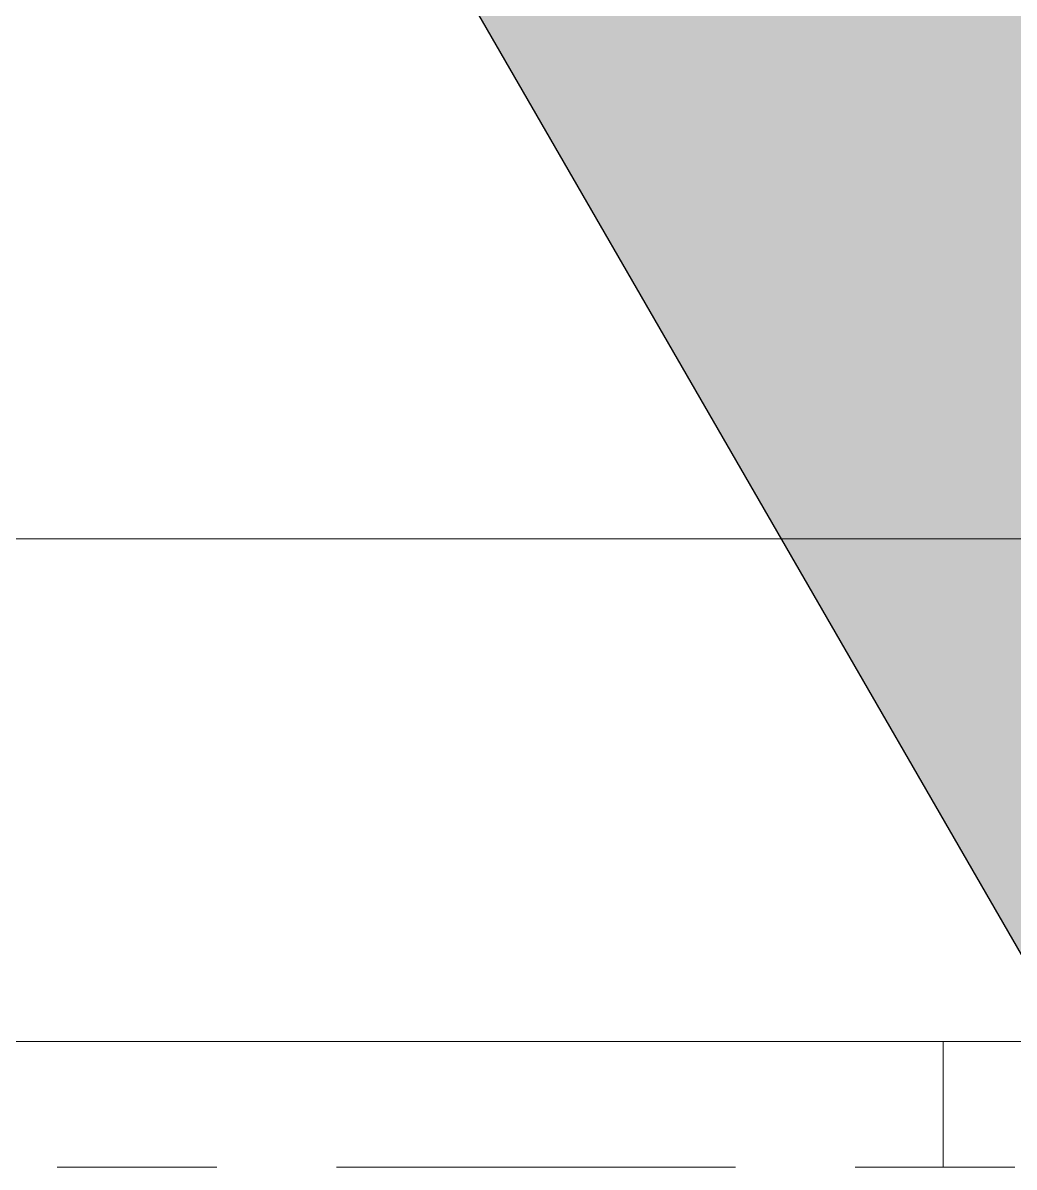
# Model space of a CAD drawing. Header units: millimetres. Extents: x 652554 to 1678317, y -308114 to 170803.
# Drawn here: x 755492.63 to 755532.08, y 153905.5 to 153951.03 of the extents above; entities that cross this region are included whole.
import ezdxf

# ---------------------------------------------------------------- set-up
doc = ezdxf.new("R2010")
doc.units = ezdxf.units.MM
doc.linetypes.add('Centre', pattern=[31.749999999999996, 6.349999999999999, -4.7625, 15.875, -4.7625])
for name, color, linetype, lineweight in [('A-FLOR-LEVL', 3, 'Continuous', 9), ('A-GENM', 1, 'Continuous', 9), ('A-GLAZ-CURT', 2, 'Continuous', 9), ('G-ANNO-SPOR', 3, 'Continuous', 9)]:
    doc.layers.add(name, color=color, linetype=linetype, lineweight=lineweight)

# ---------------------------------------------------------------- blocks, each defined once
blk = doc.blocks.new('DPA_CP_Fence Type D - Fence Post Left w MRTA Logo-15315861-2240-01 ENTRANCE 2 ELEVATION 2')
at = {"layer": 'A-GLAZ-CURT'}
for p, q in [((-16158.99284360618, 101245.0000000002), (-15621.44326514382, 101245.0000000002)), ((-15621.44326514382, 101245.0000000002), (-16158.99284360618, 101245.0000000002))]:
    blk.add_line(p, q, dxfattribs=at)
blk = doc.blocks.new('DPA_Drainage Gutter_Landscape_Type A - DPA_Drainage Gutter_Landscape_Type A-17959221-2240-01 ENTRANCE 2 ELEVATION 2')
at = {"layer": 'A-GENM'}
for p, q in [((-16021.64029278702, 101225.0000000002), (-15626.64029278702, 101225.0000000002)), ((-15626.64029278702, 101225.0000000002), (-16021.64029278702, 101225.0000000002)), ((-16021.64029278702, 101225.0000000002), (-15626.64029278702, 101225.0000000002)), ((-15626.64029278702, 101225.0000000002), (-16021.64029278702, 101225.0000000002)), ((-16021.64029278702, 101225.0000000002), (-15626.64029278702, 101225.0000000002)), ((-15626.64029278702, 101225.0000000002), (-16021.64029278702, 101225.0000000002)), ((-16021.64029278702, 101225.0000000002), (-15626.64029278702, 101225.0000000002)), ((-15626.64029278702, 101225.0000000002), (-16021.64029278702, 101225.0000000002)), ((-16021.64029278702, 101225.0000000002), (-15626.64029278702, 101225.0000000002)), ((-15626.64029278702, 101225.0000000002), (-16021.64029278702, 101225.0000000002)), ((-16021.64029278702, 101225.0000000002), (-15626.64029278702, 101225.0000000002)), ((-15626.64029278702, 101225.0000000002), (-16021.64029278702, 101225.0000000002)), ((-16021.64029278702, 101225.0000000002), (-15626.64029278702, 101225.0000000002)), ((-15626.64029278702, 101225.0000000002), (-16021.64029278702, 101225.0000000002)), ((-16021.64029278702, 101225.0000000002), (-15626.64029278702, 101225.0000000002)), ((-15626.64029278702, 101225.0000000002), (-16021.64029278702, 101225.0000000002)), ((-16021.64029278702, 101225.0000000002), (-15626.64029278702, 101225.0000000002)), ((-15626.64029278702, 101225.0000000002), (-16021.64029278702, 101225.0000000002)), ((-16021.64029278701, 101225.0000000002), (-15626.64029278701, 101225.0000000002)), ((-15626.64029278701, 101225.0000000002), (-16021.64029278701, 101225.0000000002)), ((-16021.64029278702, 101225.0000000002), (-15626.64029278702, 101225.0000000002)), ((-15626.64029278702, 101225.0000000002), (-16021.64029278702, 101225.0000000002)), ((-15907.64029278702, 101225.0000000002), (-15830.14029278702, 101225.0000000002)), ((-15830.14029278702, 101225.0000000002), (-15907.64029278702, 101225.0000000002)), ((-15907.64029278702, 101225.0000000002), (-15830.14029278702, 101225.0000000002)), ((-15830.14029278702, 101225.0000000002), (-15907.64029278702, 101225.0000000002)), ((-15907.64029278702, 101225.0000000002), (-15830.14029278702, 101225.0000000002)), ((-15830.14029278702, 101225.0000000002), (-15907.64029278702, 101225.0000000002)), ((-15907.64029278702, 101225.0000000002), (-15830.14029278702, 101225.0000000002)), ((-15830.14029278702, 101225.0000000002), (-15907.64029278702, 101225.0000000002)), ((-15907.64029278702, 101225.0000000002), (-15830.14029278702, 101225.0000000002)), ((-15830.14029278702, 101225.0000000002), (-15907.64029278702, 101225.0000000002)), ((-15907.64029278702, 101225.0000000002), (-15830.14029278702, 101225.0000000002)), ((-15830.14029278702, 101225.0000000002), (-15907.64029278702, 101225.0000000002)), ((-15907.64029278702, 101225.0000000002), (-15830.14029278702, 101225.0000000002)), ((-15830.14029278702, 101225.0000000002), (-15907.64029278702, 101225.0000000002)), ((-15907.64029278702, 101225.0000000002), (-15830.14029278702, 101225.0000000002)), ((-15830.14029278702, 101225.0000000002), (-15907.64029278702, 101225.0000000002)), ((-15907.64029278702, 101225.0000000002), (-15830.14029278702, 101225.0000000002)), ((-15830.14029278702, 101225.0000000002), (-15907.64029278702, 101225.0000000002)), ((-15907.64029278702, 101225.0000000002), (-15830.14029278702, 101225.0000000002)), ((-15830.14029278702, 101225.0000000002), (-15907.64029278702, 101225.0000000002)), ((-15907.64029278702, 101225.0000000002), (-15830.14029278702, 101225.0000000002)), ((-15830.14029278702, 101225.0000000002), (-15907.64029278702, 101225.0000000002)), ((-15907.64029278702, 101225.0000000002), (-15830.14029278702, 101225.0000000002)), ((-15830.14029278702, 101225.0000000002), (-15907.64029278702, 101225.0000000002)), ((-15907.64029278702, 101225.0000000002), (-15830.14029278702, 101225.0000000002)), ((-15830.14029278702, 101225.0000000002), (-15907.64029278702, 101225.0000000002)), ((-15907.64029278702, 101225.0000000002), (-15830.14029278702, 101225.0000000002)), ((-15830.14029278702, 101225.0000000002), (-15907.64029278702, 101225.0000000002)), ((-15907.64029278702, 101225.0000000002), (-15830.14029278702, 101225.0000000002)), ((-15830.14029278702, 101225.0000000002), (-15907.64029278702, 101225.0000000002)), ((-15907.64029278702, 101225.0000000002), (-15830.14029278702, 101225.0000000002)), ((-15830.14029278702, 101225.0000000002), (-15907.64029278702, 101225.0000000002)), ((-15907.64029278702, 101225.0000000002), (-15830.14029278702, 101225.0000000002)), ((-15830.14029278702, 101225.0000000002), (-15907.64029278702, 101225.0000000002)), ((-15907.64029278702, 101225.0000000002), (-15830.14029278702, 101225.0000000002)), ((-15830.14029278702, 101225.0000000002), (-15907.64029278702, 101225.0000000002)), ((-15907.64029278702, 101225.0000000002), (-15830.14029278702, 101225.0000000002)), ((-15830.14029278702, 101225.0000000002), (-15907.64029278702, 101225.0000000002)), ((-15907.64029278702, 101225.0000000002), (-15830.14029278702, 101225.0000000002)), ((-15830.14029278702, 101225.0000000002), (-15907.64029278702, 101225.0000000002)), ((-15907.64029278702, 101225.0000000002), (-15830.14029278702, 101225.0000000002)), ((-15830.14029278702, 101225.0000000002), (-15907.64029278702, 101225.0000000002)), ((-15907.64029278702, 101225.0000000002), (-15830.14029278702, 101225.0000000002)), ((-15830.14029278702, 101225.0000000002), (-15907.64029278702, 101225.0000000002)), ((-15907.64029278702, 101225.0000000002), (-15830.14029278702, 101225.0000000002)), ((-15830.14029278702, 101225.0000000002), (-15907.64029278702, 101225.0000000002)), ((-15907.64029278702, 101225.0000000002), (-15830.14029278702, 101225.0000000002)), ((-15830.14029278702, 101225.0000000002), (-15907.64029278702, 101225.0000000002)), ((-15907.64029278702, 101225.0000000002), (-15830.14029278702, 101225.0000000002)), ((-15830.14029278702, 101225.0000000002), (-15907.64029278702, 101225.0000000002)), ((-15907.64029278702, 101225.0000000002), (-15830.14029278702, 101225.0000000002)), ((-15830.14029278702, 101225.0000000002), (-15907.64029278702, 101225.0000000002)), ((-15907.64029278702, 101225.0000000002), (-15830.14029278702, 101225.0000000002)), ((-15830.14029278702, 101225.0000000002), (-15907.64029278702, 101225.0000000002)), ((-15907.64029278702, 101225.0000000002), (-15830.14029278702, 101225.0000000002)), ((-15830.14029278702, 101225.0000000002), (-15907.64029278702, 101225.0000000002)), ((-15907.64029278702, 101225.0000000002), (-15830.14029278702, 101225.0000000002)), ((-15830.14029278702, 101225.0000000002), (-15907.64029278702, 101225.0000000002)), ((-15907.64029278702, 101225.0000000002), (-15830.14029278702, 101225.0000000002)), ((-15830.14029278702, 101225.0000000002), (-15907.64029278702, 101225.0000000002)), ((-15907.64029278702, 101225.0000000002), (-15830.14029278702, 101225.0000000002)), ((-15830.14029278702, 101225.0000000002), (-15907.64029278702, 101225.0000000002)), ((-15907.64029278702, 101225.0000000002), (-15830.14029278702, 101225.0000000002)), ((-15830.14029278702, 101225.0000000002), (-15907.64029278702, 101225.0000000002)), ((-15907.64029278702, 101225.0000000002), (-15830.14029278702, 101225.0000000002)), ((-15830.14029278702, 101225.0000000002), (-15907.64029278702, 101225.0000000002)), ((-15907.64029278702, 101225.0000000002), (-15830.14029278702, 101225.0000000002)), ((-15830.14029278702, 101225.0000000002), (-15907.64029278702, 101225.0000000002)), ((-15907.64029278702, 101225.0000000002), (-15830.14029278702, 101225.0000000002)), ((-15830.14029278702, 101225.0000000002), (-15907.64029278702, 101225.0000000002)), ((-15907.64029278702, 101225.0000000002), (-15830.14029278702, 101225.0000000002)), ((-15830.14029278702, 101225.0000000002), (-15907.64029278702, 101225.0000000002)), ((-15907.64029278702, 101225.0000000002), (-15830.14029278702, 101225.0000000002)), ((-15830.14029278702, 101225.0000000002), (-15907.64029278702, 101225.0000000002)), ((-15907.64029278702, 101225.0000000002), (-15830.14029278702, 101225.0000000002)), ((-15830.14029278702, 101225.0000000002), (-15907.64029278702, 101225.0000000002)), ((-15907.64029278702, 101225.0000000002), (-15830.14029278702, 101225.0000000002)), ((-15830.14029278702, 101225.0000000002), (-15907.64029278702, 101225.0000000002)), ((-15907.64029278702, 101225.0000000002), (-15830.14029278702, 101225.0000000002)), ((-15830.14029278702, 101225.0000000002), (-15907.64029278702, 101225.0000000002)), ((-15907.64029278702, 101225.0000000002), (-15830.14029278702, 101225.0000000002)), ((-15830.14029278702, 101225.0000000002), (-15907.64029278702, 101225.0000000002)), ((-15907.64029278702, 101225.0000000002), (-15830.14029278702, 101225.0000000002)), ((-15830.14029278702, 101225.0000000002), (-15907.64029278702, 101225.0000000002)), ((-15907.64029278702, 101225.0000000002), (-15830.14029278702, 101225.0000000002)), ((-15830.14029278702, 101225.0000000002), (-15907.64029278702, 101225.0000000002)), ((-15907.64029278702, 101225.0000000002), (-15830.14029278702, 101225.0000000002)), ((-15830.14029278702, 101225.0000000002), (-15907.64029278702, 101225.0000000002)), ((-15907.64029278702, 101225.0000000002), (-15830.14029278702, 101225.0000000002)), ((-15830.14029278702, 101225.0000000002), (-15907.64029278702, 101225.0000000002)), ((-15907.64029278702, 101225.0000000002), (-15830.14029278702, 101225.0000000002)), ((-15830.14029278702, 101225.0000000002), (-15907.64029278702, 101225.0000000002)), ((-15907.64029278702, 101225.0000000002), (-15830.14029278702, 101225.0000000002)), ((-15830.14029278702, 101225.0000000002), (-15907.64029278702, 101225.0000000002)), ((-15907.64029278702, 101225.0000000002), (-15830.14029278702, 101225.0000000002)), ((-15830.14029278702, 101225.0000000002), (-15907.64029278702, 101225.0000000002)), ((-15907.64029278702, 101225.0000000002), (-15830.14029278702, 101225.0000000002)), ((-15830.14029278702, 101225.0000000002), (-15907.64029278702, 101225.0000000002)), ((-15907.64029278702, 101225.0000000002), (-15830.14029278702, 101225.0000000002)), ((-15830.14029278702, 101225.0000000002), (-15907.64029278702, 101225.0000000002)), ((-15907.64029278702, 101225.0000000002), (-15830.14029278702, 101225.0000000002)), ((-15830.14029278702, 101225.0000000002), (-15907.64029278702, 101225.0000000002)), ((-15907.64029278702, 101225.0000000002), (-15830.14029278702, 101225.0000000002)), ((-15830.14029278702, 101225.0000000002), (-15907.64029278702, 101225.0000000002)), ((-15907.64029278702, 101225.0000000002), (-15830.14029278702, 101225.0000000002)), ((-15830.14029278702, 101225.0000000002), (-15907.64029278702, 101225.0000000002)), ((-15907.64029278702, 101225.0000000002), (-15830.14029278702, 101225.0000000002)), ((-15830.14029278702, 101225.0000000002), (-15907.64029278702, 101225.0000000002)), ((-15907.64029278702, 101225.0000000002), (-15830.14029278702, 101225.0000000002)), ((-15830.14029278702, 101225.0000000002), (-15907.64029278702, 101225.0000000002)), ((-15907.64029278702, 101225.0000000002), (-15830.14029278702, 101225.0000000002)), ((-15830.14029278702, 101225.0000000002), (-15907.64029278702, 101225.0000000002)), ((-15907.64029278702, 101225.0000000002), (-15830.14029278702, 101225.0000000002)), ((-15830.14029278702, 101225.0000000002), (-15907.64029278702, 101225.0000000002)), ((-15907.64029278702, 101225.0000000002), (-15830.14029278702, 101225.0000000002)), ((-15830.14029278702, 101225.0000000002), (-15907.64029278702, 101225.0000000002)), ((-15907.64029278702, 101225.0000000002), (-15830.14029278702, 101225.0000000002)), ((-15830.14029278702, 101225.0000000002), (-15907.64029278702, 101225.0000000002)), ((-15907.64029278702, 101225.0000000002), (-15830.14029278702, 101225.0000000002)), ((-15830.14029278702, 101225.0000000002), (-15907.64029278702, 101225.0000000002)), ((-15907.64029278702, 101225.0000000002), (-15830.14029278702, 101225.0000000002)), ((-15830.14029278702, 101225.0000000002), (-15907.64029278702, 101225.0000000002)), ((-15907.64029278702, 101225.0000000002), (-15830.14029278702, 101225.0000000002)), ((-15830.14029278702, 101225.0000000002), (-15907.64029278702, 101225.0000000002)), ((-15907.64029278702, 101225.0000000002), (-15830.14029278702, 101225.0000000002)), ((-15830.14029278702, 101225.0000000002), (-15907.64029278702, 101225.0000000002)), ((-15907.64029278702, 101225.0000000002), (-15830.14029278702, 101225.0000000002)), ((-15830.14029278702, 101225.0000000002), (-15907.64029278702, 101225.0000000002)), ((-15907.64029278702, 101225.0000000002), (-15830.14029278702, 101225.0000000002)), ((-15830.14029278702, 101225.0000000002), (-15907.64029278702, 101225.0000000002)), ((-15907.64029278702, 101225.0000000002), (-15830.14029278702, 101225.0000000002)), ((-15830.14029278702, 101225.0000000002), (-15907.64029278702, 101225.0000000002)), ((-15907.64029278702, 101225.0000000002), (-15830.14029278702, 101225.0000000002)), ((-15830.14029278702, 101225.0000000002), (-15907.64029278702, 101225.0000000002)), ((-15907.64029278702, 101225.0000000002), (-15830.14029278702, 101225.0000000002)), ((-15830.14029278702, 101225.0000000002), (-15907.64029278702, 101225.0000000002)), ((-15907.64029278702, 101225.0000000002), (-15830.14029278702, 101225.0000000002)), ((-15830.14029278702, 101225.0000000002), (-15907.64029278702, 101225.0000000002)), ((-15907.64029278702, 101225.0000000002), (-15830.14029278702, 101225.0000000002)), ((-15830.14029278702, 101225.0000000002), (-15907.64029278702, 101225.0000000002)), ((-15907.64029278702, 101225.0000000002), (-15830.14029278702, 101225.0000000002)), ((-15830.14029278702, 101225.0000000002), (-15907.64029278702, 101225.0000000002)), ((-15907.64029278702, 101225.0000000002), (-15830.14029278702, 101225.0000000002)), ((-15830.14029278702, 101225.0000000002), (-15907.64029278702, 101225.0000000002)), ((-15907.64029278702, 101225.0000000002), (-15830.14029278702, 101225.0000000002)), ((-15830.14029278702, 101225.0000000002), (-15907.64029278702, 101225.0000000002)), ((-15907.64029278702, 101225.0000000002), (-15830.14029278702, 101225.0000000002)), ((-15830.14029278702, 101225.0000000002), (-15907.64029278702, 101225.0000000002)), ((-15907.64029278702, 101225.0000000002), (-15830.14029278702, 101225.0000000002)), ((-15830.14029278702, 101225.0000000002), (-15907.64029278702, 101225.0000000002)), ((-15907.64029278702, 101225.0000000002), (-15830.14029278702, 101225.0000000002)), ((-15830.14029278702, 101225.0000000002), (-15907.64029278702, 101225.0000000002)), ((-15907.64029278702, 101225.0000000002), (-15830.14029278702, 101225.0000000002)), ((-15830.14029278702, 101225.0000000002), (-15907.64029278702, 101225.0000000002)), ((-15907.64029278702, 101225.0000000002), (-15830.14029278702, 101225.0000000002)), ((-15830.14029278702, 101225.0000000002), (-15907.64029278702, 101225.0000000002)), ((-15907.64029278702, 101225.0000000002), (-15830.14029278702, 101225.0000000002)), ((-15830.14029278702, 101225.0000000002), (-15907.64029278702, 101225.0000000002)), ((-15907.64029278702, 101225.0000000002), (-15830.14029278702, 101225.0000000002)), ((-15830.14029278702, 101225.0000000002), (-15907.64029278702, 101225.0000000002)), ((-15907.64029278702, 101225.0000000002), (-15830.14029278702, 101225.0000000002)), ((-15830.14029278702, 101225.0000000002), (-15907.64029278702, 101225.0000000002)), ((-15907.64029278702, 101225.0000000002), (-15830.14029278702, 101225.0000000002)), ((-15830.14029278702, 101225.0000000002), (-15907.64029278702, 101225.0000000002)), ((-15907.64029278702, 101225.0000000002), (-15830.14029278702, 101225.0000000002)), ((-15830.14029278702, 101225.0000000002), (-15907.64029278702, 101225.0000000002)), ((-15907.64029278702, 101225.0000000002), (-15830.14029278702, 101225.0000000002)), ((-15830.14029278702, 101225.0000000002), (-15907.64029278702, 101225.0000000002)), ((-15907.64029278702, 101225.0000000002), (-15830.14029278702, 101225.0000000002)), ((-15830.14029278702, 101225.0000000002), (-15907.64029278702, 101225.0000000002)), ((-15907.64029278702, 101225.0000000002), (-15830.14029278702, 101225.0000000002)), ((-15830.14029278702, 101225.0000000002), (-15907.64029278702, 101225.0000000002)), ((-15907.64029278702, 101225.0000000002), (-15830.14029278702, 101225.0000000002)), ((-15830.14029278702, 101225.0000000002), (-15907.64029278702, 101225.0000000002)), ((-15907.64029278702, 101225.0000000002), (-15830.14029278702, 101225.0000000002)), ((-15830.14029278702, 101225.0000000002), (-15907.64029278702, 101225.0000000002)), ((-15907.64029278702, 101225.0000000002), (-15830.14029278702, 101225.0000000002)), ((-15830.14029278702, 101225.0000000002), (-15907.64029278702, 101225.0000000002)), ((-15907.64029278702, 101225.0000000002), (-15830.14029278702, 101225.0000000002)), ((-15830.14029278702, 101225.0000000002), (-15907.64029278702, 101225.0000000002)), ((-15907.64029278702, 101225.0000000002), (-15830.14029278702, 101225.0000000002)), ((-15830.14029278702, 101225.0000000002), (-15907.64029278702, 101225.0000000002)), ((-15907.64029278702, 101225.0000000002), (-15830.14029278702, 101225.0000000002)), ((-15830.14029278702, 101225.0000000002), (-15907.64029278702, 101225.0000000002)), ((-15907.64029278702, 101225.0000000002), (-15830.14029278702, 101225.0000000002)), ((-15830.14029278702, 101225.0000000002), (-15907.64029278702, 101225.0000000002)), ((-15907.64029278702, 101225.0000000002), (-15830.14029278702, 101225.0000000002)), ((-15830.14029278702, 101225.0000000002), (-15907.64029278702, 101225.0000000002)), ((-15907.64029278702, 101225.0000000002), (-15830.14029278702, 101225.0000000002)), ((-15830.14029278702, 101225.0000000002), (-15907.64029278702, 101225.0000000002)), ((-15907.64029278702, 101225.0000000002), (-15830.14029278702, 101225.0000000002)), ((-15830.14029278702, 101225.0000000002), (-15907.64029278702, 101225.0000000002)), ((-15907.64029278702, 101225.0000000002), (-15830.14029278702, 101225.0000000002)), ((-15830.14029278702, 101225.0000000002), (-15907.64029278702, 101225.0000000002)), ((-15907.64029278702, 101225.0000000002), (-15830.14029278702, 101225.0000000002)), ((-15830.14029278702, 101225.0000000002), (-15907.64029278702, 101225.0000000002)), ((-15907.64029278702, 101225.0000000002), (-15830.14029278702, 101225.0000000002)), ((-15830.14029278702, 101225.0000000002), (-15907.64029278702, 101225.0000000002)), ((-15907.64029278702, 101225.0000000002), (-15830.14029278702, 101225.0000000002)), ((-15830.14029278702, 101225.0000000002), (-15907.64029278702, 101225.0000000002)), ((-15907.64029278702, 101225.0000000002), (-15830.14029278702, 101225.0000000002)), ((-15830.14029278702, 101225.0000000002), (-15907.64029278702, 101225.0000000002)), ((-15907.64029278702, 101225.0000000002), (-15830.14029278702, 101225.0000000002)), ((-15830.14029278702, 101225.0000000002), (-15907.64029278702, 101225.0000000002)), ((-15907.64029278702, 101225.0000000002), (-15830.14029278702, 101225.0000000002)), ((-15830.14029278702, 101225.0000000002), (-15907.64029278702, 101225.0000000002)), ((-15907.64029278702, 101225.0000000002), (-15830.14029278702, 101225.0000000002)), ((-15830.14029278702, 101225.0000000002), (-15907.64029278702, 101225.0000000002)), ((-15907.64029278702, 101225.0000000002), (-15830.14029278702, 101225.0000000002)), ((-15830.14029278702, 101225.0000000002), (-15907.64029278702, 101225.0000000002)), ((-15907.64029278702, 101225.0000000002), (-15830.14029278702, 101225.0000000002)), ((-15830.14029278702, 101225.0000000002), (-15907.64029278702, 101225.0000000002)), ((-15907.64029278702, 101225.0000000002), (-15830.14029278702, 101225.0000000002)), ((-15830.14029278702, 101225.0000000002), (-15907.64029278702, 101225.0000000002)), ((-15907.64029278702, 101225.0000000002), (-15830.14029278702, 101225.0000000002)), ((-15830.14029278702, 101225.0000000002), (-15907.64029278702, 101225.0000000002)), ((-15907.64029278702, 101225.0000000002), (-15830.14029278702, 101225.0000000002)), ((-15830.14029278702, 101225.0000000002), (-15907.64029278702, 101225.0000000002)), ((-15907.64029278702, 101225.0000000002), (-15830.14029278702, 101225.0000000002)), ((-15830.14029278702, 101225.0000000002), (-15907.64029278702, 101225.0000000002)), ((-15907.64029278702, 101225.0000000002), (-15830.14029278702, 101225.0000000002)), ((-15830.14029278702, 101225.0000000002), (-15907.64029278702, 101225.0000000002)), ((-15907.64029278702, 101225.0000000002), (-15830.14029278702, 101225.0000000002)), ((-15830.14029278702, 101225.0000000002), (-15907.64029278702, 101225.0000000002)), ((-15907.64029278702, 101225.0000000002), (-15830.14029278702, 101225.0000000002)), ((-15830.14029278702, 101225.0000000002), (-15907.64029278702, 101225.0000000002)), ((-15907.64029278702, 101225.0000000002), (-15830.14029278702, 101225.0000000002)), ((-15830.14029278702, 101225.0000000002), (-15907.64029278702, 101225.0000000002)), ((-15907.64029278702, 101225.0000000002), (-15830.14029278702, 101225.0000000002)), ((-15830.14029278702, 101225.0000000002), (-15907.64029278702, 101225.0000000002)), ((-15907.64029278702, 101225.0000000002), (-15830.14029278702, 101225.0000000002)), ((-15830.14029278702, 101225.0000000002), (-15907.64029278702, 101225.0000000002)), ((-15907.64029278702, 101225.0000000002), (-15830.14029278702, 101225.0000000002)), ((-15830.14029278702, 101225.0000000002), (-15907.64029278702, 101225.0000000002)), ((-15907.64029278702, 101225.0000000002), (-15830.14029278702, 101225.0000000002)), ((-15830.14029278702, 101225.0000000002), (-15907.64029278702, 101225.0000000002)), ((-15907.64029278702, 101225.0000000002), (-15830.14029278702, 101225.0000000002)), ((-15830.14029278702, 101225.0000000002), (-15907.64029278702, 101225.0000000002)), ((-15907.64029278702, 101225.0000000002), (-15830.14029278702, 101225.0000000002)), ((-15830.14029278702, 101225.0000000002), (-15907.64029278702, 101225.0000000002)), ((-15907.64029278702, 101225.0000000002), (-15830.14029278702, 101225.0000000002)), ((-15830.14029278702, 101225.0000000002), (-15907.64029278702, 101225.0000000002)), ((-15907.64029278702, 101225.0000000002), (-15830.14029278702, 101225.0000000002)), ((-15830.14029278702, 101225.0000000002), (-15907.64029278702, 101225.0000000002)), ((-15907.64029278702, 101225.0000000002), (-15830.14029278702, 101225.0000000002)), ((-15830.14029278702, 101225.0000000002), (-15907.64029278702, 101225.0000000002)), ((-15907.64029278702, 101225.0000000002), (-15830.14029278702, 101225.0000000002)), ((-15830.14029278702, 101225.0000000002), (-15907.64029278702, 101225.0000000002)), ((-15907.64029278702, 101225.0000000002), (-15830.14029278702, 101225.0000000002)), ((-15830.14029278702, 101225.0000000002), (-15907.64029278702, 101225.0000000002)), ((-15907.64029278702, 101225.0000000002), (-15830.14029278702, 101225.0000000002)), ((-15830.14029278702, 101225.0000000002), (-15907.64029278702, 101225.0000000002)), ((-15907.64029278702, 101225.0000000002), (-15830.14029278702, 101225.0000000002)), ((-15830.14029278702, 101225.0000000002), (-15907.64029278702, 101225.0000000002)), ((-15907.64029278702, 101225.0000000002), (-15830.14029278702, 101225.0000000002)), ((-15830.14029278702, 101225.0000000002), (-15907.64029278702, 101225.0000000002)), ((-15907.64029278702, 101225.0000000002), (-15830.14029278702, 101225.0000000002)), ((-15830.14029278702, 101225.0000000002), (-15907.64029278702, 101225.0000000002)), ((-15907.64029278702, 101225.0000000002), (-15830.14029278702, 101225.0000000002)), ((-15830.14029278702, 101225.0000000002), (-15907.64029278702, 101225.0000000002)), ((-15907.64029278702, 101225.0000000002), (-15830.14029278702, 101225.0000000002)), ((-15830.14029278702, 101225.0000000002), (-15907.64029278702, 101225.0000000002)), ((-15907.64029278702, 101225.0000000002), (-15830.14029278702, 101225.0000000002)), ((-15830.14029278702, 101225.0000000002), (-15907.64029278702, 101225.0000000002)), ((-15907.64029278702, 101225.0000000002), (-15830.14029278702, 101225.0000000002)), ((-15830.14029278702, 101225.0000000002), (-15907.64029278702, 101225.0000000002)), ((-15907.64029278702, 101225.0000000002), (-15830.14029278702, 101225.0000000002)), ((-15830.14029278702, 101225.0000000002), (-15907.64029278702, 101225.0000000002)), ((-15907.64029278702, 101225.0000000002), (-15830.14029278702, 101225.0000000002)), ((-15830.14029278702, 101225.0000000002), (-15907.64029278702, 101225.0000000002)), ((-15907.64029278702, 101225.0000000002), (-15830.14029278702, 101225.0000000002)), ((-15830.14029278702, 101225.0000000002), (-15907.64029278702, 101225.0000000002)), ((-15907.64029278702, 101225.0000000002), (-15830.14029278702, 101225.0000000002)), ((-15830.14029278702, 101225.0000000002), (-15907.64029278702, 101225.0000000002)), ((-15907.64029278702, 101225.0000000002), (-15830.14029278702, 101225.0000000002)), ((-15830.14029278702, 101225.0000000002), (-15907.64029278702, 101225.0000000002)), ((-15907.64029278702, 101225.0000000002), (-15830.14029278702, 101225.0000000002)), ((-15830.14029278702, 101225.0000000002), (-15907.64029278702, 101225.0000000002)), ((-15907.64029278702, 101225.0000000002), (-15830.14029278702, 101225.0000000002)), ((-15830.14029278702, 101225.0000000002), (-15907.64029278702, 101225.0000000002)), ((-15907.64029278702, 101225.0000000002), (-15830.14029278702, 101225.0000000002)), ((-15830.14029278702, 101225.0000000002), (-15907.64029278702, 101225.0000000002)), ((-15907.64029278702, 101225.0000000002), (-15830.14029278702, 101225.0000000002)), ((-15830.14029278702, 101225.0000000002), (-15907.64029278702, 101225.0000000002)), ((-15907.64029278702, 101225.0000000002), (-15830.14029278702, 101225.0000000002)), ((-15830.14029278702, 101225.0000000002), (-15907.64029278702, 101225.0000000002)), ((-15907.64029278702, 101225.0000000002), (-15830.14029278702, 101225.0000000002)), ((-15830.14029278702, 101225.0000000002), (-15907.64029278702, 101225.0000000002)), ((-15907.64029278702, 101225.0000000002), (-15830.14029278702, 101225.0000000002)), ((-15830.14029278702, 101225.0000000002), (-15907.64029278702, 101225.0000000002)), ((-15907.64029278702, 101225.0000000002), (-15830.14029278702, 101225.0000000002)), ((-15830.14029278702, 101225.0000000002), (-15907.64029278702, 101225.0000000002)), ((-15907.64029278702, 101225.0000000002), (-15830.14029278702, 101225.0000000002)), ((-15830.14029278702, 101225.0000000002), (-15907.64029278702, 101225.0000000002)), ((-15907.64029278702, 101225.0000000002), (-15830.14029278702, 101225.0000000002)), ((-15830.14029278702, 101225.0000000002), (-15907.64029278702, 101225.0000000002)), ((-15907.64029278702, 101225.0000000002), (-15830.14029278702, 101225.0000000002)), ((-15830.14029278702, 101225.0000000002), (-15907.64029278702, 101225.0000000002)), ((-15907.64029278702, 101225.0000000002), (-15830.14029278702, 101225.0000000002)), ((-15830.14029278702, 101225.0000000002), (-15907.64029278702, 101225.0000000002)), ((-15907.64029278702, 101225.0000000002), (-15830.14029278702, 101225.0000000002)), ((-15830.14029278702, 101225.0000000002), (-15907.64029278702, 101225.0000000002)), ((-15907.64029278702, 101225.0000000002), (-15830.14029278702, 101225.0000000002)), ((-15830.14029278702, 101225.0000000002), (-15907.64029278702, 101225.0000000002)), ((-15907.64029278702, 101225.0000000002), (-15830.14029278702, 101225.0000000002)), ((-15830.14029278702, 101225.0000000002), (-15907.64029278702, 101225.0000000002)), ((-15907.64029278702, 101225.0000000002), (-15830.14029278702, 101225.0000000002)), ((-15830.14029278702, 101225.0000000002), (-15907.64029278702, 101225.0000000002)), ((-15907.64029278702, 101225.0000000002), (-15830.14029278702, 101225.0000000002)), ((-15830.14029278702, 101225.0000000002), (-15907.64029278702, 101225.0000000002)), ((-15907.64029278702, 101225.0000000002), (-15830.14029278702, 101225.0000000002)), ((-15830.14029278702, 101225.0000000002), (-15907.64029278702, 101225.0000000002)), ((-15907.64029278702, 101225.0000000002), (-15830.14029278702, 101225.0000000002)), ((-15830.14029278702, 101225.0000000002), (-15907.64029278702, 101225.0000000002)), ((-15907.64029278702, 101225.0000000002), (-15830.14029278702, 101225.0000000002)), ((-15830.14029278702, 101225.0000000002), (-15907.64029278702, 101225.0000000002)), ((-15907.64029278702, 101225.0000000002), (-15830.14029278702, 101225.0000000002)), ((-15830.14029278702, 101225.0000000002), (-15907.64029278702, 101225.0000000002)), ((-15907.64029278702, 101225.0000000002), (-15830.14029278702, 101225.0000000002)), ((-15830.14029278702, 101225.0000000002), (-15907.64029278702, 101225.0000000002)), ((-15907.64029278702, 101225.0000000002), (-15830.14029278702, 101225.0000000002)), ((-15830.14029278702, 101225.0000000002), (-15907.64029278702, 101225.0000000002)), ((-15907.64029278702, 101225.0000000002), (-15830.14029278702, 101225.0000000002)), ((-15830.14029278702, 101225.0000000002), (-15907.64029278702, 101225.0000000002)), ((-15907.64029278702, 101225.0000000002), (-15830.14029278702, 101225.0000000002)), ((-15830.14029278702, 101225.0000000002), (-15907.64029278702, 101225.0000000002)), ((-15907.64029278702, 101225.0000000002), (-15830.14029278702, 101225.0000000002)), ((-15830.14029278702, 101225.0000000002), (-15907.64029278702, 101225.0000000002)), ((-15907.64029278702, 101225.0000000002), (-15830.14029278702, 101225.0000000002)), ((-15830.14029278702, 101225.0000000002), (-15907.64029278702, 101225.0000000002)), ((-15907.64029278702, 101225.0000000002), (-15830.14029278702, 101225.0000000002)), ((-15830.14029278702, 101225.0000000002), (-15907.64029278702, 101225.0000000002)), ((-15907.64029278702, 101225.0000000002), (-15830.14029278702, 101225.0000000002)), ((-15830.14029278702, 101225.0000000002), (-15907.64029278702, 101225.0000000002)), ((-15907.64029278702, 101225.0000000002), (-15830.14029278702, 101225.0000000002)), ((-15830.14029278702, 101225.0000000002), (-15907.64029278702, 101225.0000000002)), ((-15907.64029278702, 101225.0000000002), (-15830.14029278702, 101225.0000000002)), ((-15830.14029278702, 101225.0000000002), (-15907.64029278702, 101225.0000000002)), ((-15907.64029278702, 101225.0000000002), (-15830.14029278702, 101225.0000000002)), ((-15830.14029278702, 101225.0000000002), (-15907.64029278702, 101225.0000000002)), ((-15907.64029278702, 101225.0000000002), (-15830.14029278702, 101225.0000000002)), ((-15830.14029278702, 101225.0000000002), (-15907.64029278702, 101225.0000000002)), ((-15907.64029278702, 101225.0000000002), (-15830.14029278702, 101225.0000000002)), ((-15830.14029278702, 101225.0000000002), (-15907.64029278702, 101225.0000000002)), ((-15907.64029278702, 101225.0000000002), (-15830.14029278702, 101225.0000000002)), ((-15830.14029278702, 101225.0000000002), (-15907.64029278702, 101225.0000000002)), ((-15907.64029278702, 101225.0000000002), (-15830.14029278702, 101225.0000000002)), ((-15830.14029278702, 101225.0000000002), (-15907.64029278702, 101225.0000000002)), ((-15907.64029278702, 101225.0000000002), (-15830.14029278702, 101225.0000000002)), ((-15830.14029278702, 101225.0000000002), (-15907.64029278702, 101225.0000000002)), ((-15907.64029278702, 101225.0000000002), (-15830.14029278702, 101225.0000000002)), ((-15830.14029278702, 101225.0000000002), (-15907.64029278702, 101225.0000000002)), ((-15907.64029278702, 101225.0000000002), (-15830.14029278702, 101225.0000000002)), ((-15830.14029278702, 101225.0000000002), (-15907.64029278702, 101225.0000000002)), ((-15907.64029278702, 101225.0000000002), (-15830.14029278702, 101225.0000000002)), ((-15830.14029278702, 101225.0000000002), (-15907.64029278702, 101225.0000000002)), ((-15907.64029278702, 101225.0000000002), (-15830.14029278702, 101225.0000000002)), ((-15830.14029278702, 101225.0000000002), (-15907.64029278702, 101225.0000000002)), ((-15907.64029278702, 101225.0000000002), (-15830.14029278702, 101225.0000000002)), ((-15830.14029278702, 101225.0000000002), (-15907.64029278702, 101225.0000000002)), ((-15907.64029278702, 101225.0000000002), (-15830.14029278702, 101225.0000000002)), ((-15830.14029278702, 101225.0000000002), (-15907.64029278702, 101225.0000000002)), ((-15907.64029278702, 101225.0000000002), (-15830.14029278702, 101225.0000000002)), ((-15830.14029278702, 101225.0000000002), (-15907.64029278702, 101225.0000000002)), ((-15907.64029278702, 101225.0000000002), (-15830.14029278702, 101225.0000000002)), ((-15830.14029278702, 101225.0000000002), (-15907.64029278702, 101225.0000000002)), ((-15907.64029278702, 101225.0000000002), (-15830.14029278702, 101225.0000000002)), ((-15830.14029278702, 101225.0000000002), (-15907.64029278702, 101225.0000000002)), ((-15907.64029278702, 101225.0000000002), (-15830.14029278702, 101225.0000000002)), ((-15830.14029278702, 101225.0000000002), (-15907.64029278702, 101225.0000000002)), ((-15907.64029278702, 101225.0000000002), (-15830.14029278702, 101225.0000000002)), ((-15830.14029278702, 101225.0000000002), (-15907.64029278702, 101225.0000000002)), ((-15907.64029278702, 101225.0000000002), (-15830.14029278702, 101225.0000000002)), ((-15830.14029278702, 101225.0000000002), (-15907.64029278702, 101225.0000000002)), ((-15907.64029278702, 101225.0000000002), (-15830.14029278702, 101225.0000000002)), ((-15830.14029278702, 101225.0000000002), (-15907.64029278702, 101225.0000000002)), ((-15907.64029278702, 101225.0000000002), (-15830.14029278702, 101225.0000000002)), ((-15830.14029278702, 101225.0000000002), (-15907.64029278702, 101225.0000000002)), ((-15907.64029278702, 101225.0000000002), (-15830.14029278702, 101225.0000000002)), ((-15830.14029278702, 101225.0000000002), (-15907.64029278702, 101225.0000000002)), ((-15907.64029278702, 101225.0000000002), (-15830.14029278702, 101225.0000000002)), ((-15830.14029278702, 101225.0000000002), (-15907.64029278702, 101225.0000000002)), ((-15907.64029278702, 101225.0000000002), (-15830.14029278702, 101225.0000000002)), ((-15830.14029278702, 101225.0000000002), (-15907.64029278702, 101225.0000000002)), ((-15907.64029278702, 101225.0000000002), (-15830.14029278702, 101225.0000000002)), ((-15830.14029278702, 101225.0000000002), (-15907.64029278702, 101225.0000000002)), ((-15907.64029278702, 101225.0000000002), (-15830.14029278702, 101225.0000000002)), ((-15830.14029278702, 101225.0000000002), (-15907.64029278702, 101225.0000000002)), ((-15907.64029278702, 101225.0000000002), (-15830.14029278702, 101225.0000000002)), ((-15830.14029278702, 101225.0000000002), (-15907.64029278702, 101225.0000000002)), ((-15907.64029278702, 101225.0000000002), (-15830.14029278702, 101225.0000000002)), ((-15830.14029278702, 101225.0000000002), (-15907.64029278702, 101225.0000000002)), ((-15907.64029278702, 101225.0000000002), (-15830.14029278702, 101225.0000000002)), ((-15830.14029278702, 101225.0000000002), (-15907.64029278702, 101225.0000000002)), ((-15907.64029278702, 101225.0000000002), (-15830.14029278702, 101225.0000000002)), ((-15830.14029278702, 101225.0000000002), (-15907.64029278702, 101225.0000000002)), ((-15907.64029278702, 101225.0000000002), (-15830.14029278702, 101225.0000000002)), ((-15830.14029278702, 101225.0000000002), (-15907.64029278702, 101225.0000000002)), ((-15907.64029278702, 101225.0000000002), (-15830.14029278702, 101225.0000000002)), ((-15830.14029278702, 101225.0000000002), (-15907.64029278702, 101225.0000000002)), ((-15907.64029278702, 101225.0000000002), (-15830.14029278702, 101225.0000000002)), ((-15830.14029278702, 101225.0000000002), (-15907.64029278702, 101225.0000000002)), ((-15907.64029278702, 101225.0000000002), (-15830.14029278702, 101225.0000000002)), ((-15830.14029278702, 101225.0000000002), (-15907.64029278702, 101225.0000000002)), ((-15907.64029278702, 101225.0000000002), (-15830.14029278702, 101225.0000000002)), ((-15830.14029278702, 101225.0000000002), (-15907.64029278702, 101225.0000000002)), ((-15907.64029278702, 101225.0000000002), (-15830.14029278702, 101225.0000000002)), ((-15830.14029278702, 101225.0000000002), (-15907.64029278702, 101225.0000000002)), ((-15907.64029278702, 101225.0000000002), (-15830.14029278702, 101225.0000000002)), ((-15830.14029278702, 101225.0000000002), (-15907.64029278702, 101225.0000000002)), ((-15907.64029278702, 101225.0000000002), (-15830.14029278702, 101225.0000000002)), ((-15830.14029278702, 101225.0000000002), (-15907.64029278702, 101225.0000000002)), ((-15907.64029278702, 101225.0000000002), (-15830.14029278702, 101225.0000000002)), ((-15830.14029278702, 101225.0000000002), (-15907.64029278702, 101225.0000000002)), ((-15907.64029278702, 101225.0000000002), (-15830.14029278702, 101225.0000000002)), ((-15830.14029278702, 101225.0000000002), (-15907.64029278702, 101225.0000000002)), ((-15907.64029278702, 101225.0000000002), (-15830.14029278702, 101225.0000000002)), ((-15830.14029278702, 101225.0000000002), (-15907.64029278702, 101225.0000000002)), ((-15907.64029278702, 101225.0000000002), (-15830.14029278702, 101225.0000000002)), ((-15830.14029278702, 101225.0000000002), (-15907.64029278702, 101225.0000000002)), ((-15907.64029278702, 101225.0000000002), (-15830.14029278702, 101225.0000000002)), ((-15830.14029278702, 101225.0000000002), (-15907.64029278702, 101225.0000000002)), ((-15907.64029278702, 101225.0000000002), (-15830.14029278702, 101225.0000000002)), ((-15830.14029278702, 101225.0000000002), (-15907.64029278702, 101225.0000000002)), ((-15907.64029278702, 101225.0000000002), (-15830.14029278702, 101225.0000000002)), ((-15830.14029278702, 101225.0000000002), (-15907.64029278702, 101225.0000000002)), ((-15907.64029278702, 101225.0000000002), (-15830.14029278702, 101225.0000000002)), ((-15830.14029278702, 101225.0000000002), (-15907.64029278702, 101225.0000000002)), ((-15907.64029278702, 101225.0000000002), (-15830.14029278702, 101225.0000000002)), ((-15830.14029278702, 101225.0000000002), (-15907.64029278702, 101225.0000000002)), ((-15907.64029278702, 101225.0000000002), (-15830.14029278702, 101225.0000000002)), ((-15830.14029278702, 101225.0000000002), (-15907.64029278702, 101225.0000000002)), ((-15907.64029278702, 101225.0000000002), (-15830.14029278702, 101225.0000000002)), ((-15830.14029278702, 101225.0000000002), (-15907.64029278702, 101225.0000000002)), ((-15907.64029278702, 101225.0000000002), (-15830.14029278702, 101225.0000000002)), ((-15830.14029278702, 101225.0000000002), (-15907.64029278702, 101225.0000000002)), ((-15907.64029278702, 101225.0000000002), (-15830.14029278702, 101225.0000000002)), ((-15830.14029278702, 101225.0000000002), (-15907.64029278702, 101225.0000000002)), ((-15907.64029278702, 101225.0000000002), (-15830.14029278702, 101225.0000000002)), ((-15830.14029278702, 101225.0000000002), (-15907.64029278702, 101225.0000000002)), ((-15907.64029278702, 101225.0000000002), (-15830.14029278702, 101225.0000000002)), ((-15830.14029278702, 101225.0000000002), (-15907.64029278702, 101225.0000000002)), ((-15907.64029278702, 101225.0000000002), (-15830.14029278702, 101225.0000000002)), ((-15830.14029278702, 101225.0000000002), (-15907.64029278702, 101225.0000000002)), ((-15907.64029278702, 101225.0000000002), (-15830.14029278702, 101225.0000000002)), ((-15830.14029278702, 101225.0000000002), (-15907.64029278702, 101225.0000000002)), ((-15907.64029278702, 101225.0000000002), (-15830.14029278702, 101225.0000000002)), ((-15830.14029278702, 101225.0000000002), (-15907.64029278702, 101225.0000000002)), ((-15907.64029278702, 101225.0000000002), (-15830.14029278702, 101225.0000000002)), ((-15830.14029278702, 101225.0000000002), (-15907.64029278702, 101225.0000000002)), ((-15907.64029278702, 101225.0000000002), (-15830.14029278702, 101225.0000000002)), ((-15830.14029278702, 101225.0000000002), (-15907.64029278702, 101225.0000000002)), ((-15907.64029278702, 101225.0000000002), (-15830.14029278702, 101225.0000000002)), ((-15830.14029278702, 101225.0000000002), (-15907.64029278702, 101225.0000000002)), ((-15907.64029278702, 101225.0000000002), (-15830.14029278702, 101225.0000000002)), ((-15830.14029278702, 101225.0000000002), (-15907.64029278702, 101225.0000000002)), ((-15907.64029278702, 101225.0000000002), (-15830.14029278702, 101225.0000000002)), ((-15830.14029278702, 101225.0000000002), (-15907.64029278702, 101225.0000000002)), ((-15907.64029278702, 101225.0000000002), (-15830.14029278702, 101225.0000000002)), ((-15830.14029278702, 101225.0000000002), (-15907.64029278702, 101225.0000000002)), ((-15907.64029278702, 101225.0000000002), (-15830.14029278702, 101225.0000000002)), ((-15830.14029278702, 101225.0000000002), (-15907.64029278702, 101225.0000000002)), ((-15907.64029278702, 101225.0000000002), (-15830.14029278702, 101225.0000000002)), ((-15830.14029278702, 101225.0000000002), (-15907.64029278702, 101225.0000000002)), ((-15907.64029278702, 101225.0000000002), (-15830.14029278702, 101225.0000000002)), ((-15830.14029278702, 101225.0000000002), (-15907.64029278702, 101225.0000000002)), ((-15907.64029278702, 101225.0000000002), (-15830.14029278702, 101225.0000000002)), ((-15830.14029278702, 101225.0000000002), (-15907.64029278702, 101225.0000000002)), ((-15907.64029278702, 101225.0000000002), (-15830.14029278702, 101225.0000000002)), ((-15830.14029278702, 101225.0000000002), (-15907.64029278702, 101225.0000000002)), ((-15907.64029278702, 101225.0000000002), (-15830.14029278702, 101225.0000000002)), ((-15830.14029278702, 101225.0000000002), (-15907.64029278702, 101225.0000000002)), ((-15907.64029278702, 101225.0000000002), (-15830.14029278702, 101225.0000000002)), ((-15830.14029278702, 101225.0000000002), (-15907.64029278702, 101225.0000000002)), ((-15907.64029278702, 101225.0000000002), (-15830.14029278702, 101225.0000000002)), ((-15830.14029278702, 101225.0000000002), (-15907.64029278702, 101225.0000000002)), ((-15907.64029278702, 101225.0000000002), (-15830.14029278702, 101225.0000000002)), ((-15830.14029278702, 101225.0000000002), (-15907.64029278702, 101225.0000000002)), ((-15907.64029278702, 101225.0000000002), (-15830.14029278702, 101225.0000000002)), ((-15830.14029278702, 101225.0000000002), (-15907.64029278702, 101225.0000000002)), ((-15907.64029278702, 101225.0000000002), (-15830.14029278702, 101225.0000000002)), ((-15830.14029278702, 101225.0000000002), (-15907.64029278702, 101225.0000000002)), ((-15907.64029278702, 101225.0000000002), (-15830.14029278702, 101225.0000000002)), ((-15830.14029278702, 101225.0000000002), (-15907.64029278702, 101225.0000000002)), ((-15907.64029278702, 101225.0000000002), (-15830.14029278702, 101225.0000000002)), ((-15830.14029278702, 101225.0000000002), (-15907.64029278702, 101225.0000000002)), ((-15907.64029278702, 101225.0000000002), (-15830.14029278702, 101225.0000000002)), ((-15830.14029278702, 101225.0000000002), (-15907.64029278702, 101225.0000000002)), ((-15907.64029278702, 101225.0000000002), (-15830.14029278702, 101225.0000000002)), ((-15830.14029278702, 101225.0000000002), (-15907.64029278702, 101225.0000000002)), ((-15907.64029278702, 101225.0000000002), (-15830.14029278702, 101225.0000000002)), ((-15830.14029278702, 101225.0000000002), (-15907.64029278702, 101225.0000000002)), ((-15907.64029278702, 101225.0000000002), (-15830.14029278702, 101225.0000000002)), ((-15830.14029278702, 101225.0000000002), (-15907.64029278702, 101225.0000000002)), ((-15907.64029278702, 101225.0000000002), (-15830.14029278702, 101225.0000000002)), ((-15830.14029278702, 101225.0000000002), (-15907.64029278702, 101225.0000000002)), ((-15907.64029278702, 101225.0000000002), (-15830.14029278702, 101225.0000000002)), ((-15830.14029278702, 101225.0000000002), (-15907.64029278702, 101225.0000000002)), ((-15907.64029278702, 101225.0000000002), (-15830.14029278702, 101225.0000000002)), ((-15830.14029278702, 101225.0000000002), (-15907.64029278702, 101225.0000000002)), ((-15907.64029278702, 101225.0000000002), (-15830.14029278702, 101225.0000000002)), ((-15830.14029278702, 101225.0000000002), (-15907.64029278702, 101225.0000000002)), ((-15907.64029278702, 101225.0000000002), (-15830.14029278702, 101225.0000000002)), ((-15830.14029278702, 101225.0000000002), (-15907.64029278702, 101225.0000000002)), ((-15907.64029278702, 101225.0000000002), (-15830.14029278702, 101225.0000000002)), ((-15830.14029278702, 101225.0000000002), (-15907.64029278702, 101225.0000000002)), ((-15907.64029278702, 101225.0000000002), (-15830.14029278702, 101225.0000000002)), ((-15830.14029278702, 101225.0000000002), (-15907.64029278702, 101225.0000000002)), ((-15907.64029278702, 101225.0000000002), (-15830.14029278702, 101225.0000000002)), ((-15830.14029278702, 101225.0000000002), (-15907.64029278702, 101225.0000000002)), ((-15907.64029278702, 101225.0000000002), (-15830.14029278702, 101225.0000000002)), ((-15830.14029278702, 101225.0000000002), (-15907.64029278702, 101225.0000000002)), ((-15907.64029278702, 101225.0000000002), (-15830.14029278702, 101225.0000000002)), ((-15830.14029278702, 101225.0000000002), (-15907.64029278702, 101225.0000000002)), ((-15907.64029278702, 101225.0000000002), (-15830.14029278702, 101225.0000000002)), ((-15830.14029278702, 101225.0000000002), (-15907.64029278702, 101225.0000000002)), ((-15907.64029278702, 101225.0000000002), (-15830.14029278702, 101225.0000000002)), ((-15830.14029278702, 101225.0000000002), (-15907.64029278702, 101225.0000000002)), ((-15907.64029278702, 101225.0000000002), (-15830.14029278702, 101225.0000000002)), ((-15830.14029278702, 101225.0000000002), (-15907.64029278702, 101225.0000000002)), ((-15907.64029278702, 101225.0000000002), (-15830.14029278702, 101225.0000000002)), ((-15830.14029278702, 101225.0000000002), (-15907.64029278702, 101225.0000000002)), ((-15907.64029278702, 101225.0000000002), (-15830.14029278702, 101225.0000000002)), ((-15830.14029278702, 101225.0000000002), (-15907.64029278702, 101225.0000000002)), ((-15907.64029278702, 101225.0000000002), (-15830.14029278702, 101225.0000000002)), ((-15830.14029278702, 101225.0000000002), (-15907.64029278702, 101225.0000000002)), ((-15907.64029278702, 101225.0000000002), (-15830.14029278702, 101225.0000000002)), ((-15830.14029278702, 101225.0000000002), (-15907.64029278702, 101225.0000000002)), ((-15907.64029278702, 101225.0000000002), (-15830.14029278702, 101225.0000000002)), ((-15830.14029278702, 101225.0000000002), (-15907.64029278702, 101225.0000000002)), ((-15907.64029278702, 101225.0000000002), (-15830.14029278702, 101225.0000000002)), ((-15830.14029278702, 101225.0000000002), (-15907.64029278702, 101225.0000000002)), ((-15907.64029278702, 101225.0000000002), (-15830.14029278702, 101225.0000000002)), ((-15830.14029278702, 101225.0000000002), (-15907.64029278702, 101225.0000000002)), ((-15907.64029278702, 101225.0000000002), (-15830.14029278702, 101225.0000000002)), ((-15830.14029278702, 101225.0000000002), (-15907.64029278702, 101225.0000000002)), ((-15907.64029278702, 101225.0000000002), (-15830.14029278702, 101225.0000000002)), ((-15830.14029278702, 101225.0000000002), (-15907.64029278702, 101225.0000000002)), ((-15907.64029278702, 101225.0000000002), (-15830.14029278702, 101225.0000000002)), ((-15830.14029278702, 101225.0000000002), (-15907.64029278702, 101225.0000000002)), ((-15907.64029278701, 101225.0000000002), (-15830.14029278701, 101225.0000000002)), ((-15830.14029278701, 101225.0000000002), (-15907.64029278701, 101225.0000000002)), ((-15907.64029278701, 101225.0000000002), (-15830.14029278701, 101225.0000000002)), ((-15830.14029278701, 101225.0000000002), (-15907.64029278701, 101225.0000000002)), ((-15907.64029278701, 101225.0000000002), (-15830.14029278701, 101225.0000000002)), ((-15830.14029278701, 101225.0000000002), (-15907.64029278701, 101225.0000000002)), ((-15907.64029278701, 101225.0000000002), (-15830.14029278701, 101225.0000000002)), ((-15830.14029278701, 101225.0000000002), (-15907.64029278701, 101225.0000000002)), ((-15907.64029278701, 101225.0000000002), (-15830.14029278701, 101225.0000000002)), ((-15830.14029278701, 101225.0000000002), (-15907.64029278701, 101225.0000000002)), ((-15907.64029278701, 101225.0000000002), (-15830.14029278701, 101225.0000000002)), ((-15830.14029278701, 101225.0000000002), (-15907.64029278701, 101225.0000000002)), ((-15907.64029278701, 101225.0000000002), (-15830.14029278701, 101225.0000000002)), ((-15830.14029278701, 101225.0000000002), (-15907.64029278701, 101225.0000000002)), ((-15907.64029278701, 101225.0000000002), (-15830.14029278701, 101225.0000000002)), ((-15830.14029278701, 101225.0000000002), (-15907.64029278701, 101225.0000000002)), ((-15907.64029278701, 101225.0000000002), (-15830.14029278701, 101225.0000000002)), ((-15830.14029278701, 101225.0000000002), (-15907.64029278701, 101225.0000000002)), ((-15907.64029278701, 101225.0000000002), (-15830.14029278701, 101225.0000000002)), ((-15830.14029278701, 101225.0000000002), (-15907.64029278701, 101225.0000000002)), ((-15907.64029278701, 101225.0000000002), (-15830.14029278701, 101225.0000000002)), ((-15830.14029278701, 101225.0000000002), (-15907.64029278701, 101225.0000000002)), ((-15907.64029278701, 101225.0000000002), (-15830.14029278701, 101225.0000000002)), ((-15830.14029278701, 101225.0000000002), (-15907.64029278701, 101225.0000000002)), ((-15907.64029278701, 101225.0000000002), (-15830.14029278701, 101225.0000000002)), ((-15830.14029278701, 101225.0000000002), (-15907.64029278701, 101225.0000000002)), ((-15907.64029278701, 101225.0000000002), (-15830.14029278701, 101225.0000000002)), ((-15830.14029278701, 101225.0000000002), (-15907.64029278701, 101225.0000000002)), ((-15907.64029278701, 101225.0000000002), (-15830.14029278701, 101225.0000000002)), ((-15830.14029278701, 101225.0000000002), (-15907.64029278701, 101225.0000000002)), ((-15907.64029278701, 101225.0000000002), (-15830.14029278701, 101225.0000000002)), ((-15830.14029278701, 101225.0000000002), (-15907.64029278701, 101225.0000000002)), ((-15907.64029278701, 101225.0000000002), (-15830.14029278701, 101225.0000000002)), ((-15830.14029278701, 101225.0000000002), (-15907.64029278701, 101225.0000000002)), ((-15907.64029278701, 101225.0000000002), (-15830.14029278701, 101225.0000000002)), ((-15830.14029278701, 101225.0000000002), (-15907.64029278701, 101225.0000000002)), ((-15907.64029278701, 101225.0000000002), (-15830.14029278701, 101225.0000000002)), ((-15830.14029278701, 101225.0000000002), (-15907.64029278701, 101225.0000000002)), ((-15907.64029278701, 101225.0000000002), (-15830.14029278701, 101225.0000000002)), ((-15830.14029278701, 101225.0000000002), (-15907.64029278701, 101225.0000000002)), ((-15907.64029278701, 101225.0000000002), (-15830.14029278701, 101225.0000000002)), ((-15830.14029278701, 101225.0000000002), (-15907.64029278701, 101225.0000000002)), ((-15907.64029278701, 101225.0000000002), (-15830.14029278701, 101225.0000000002)), ((-15830.14029278701, 101225.0000000002), (-15907.64029278701, 101225.0000000002)), ((-15907.64029278701, 101225.0000000002), (-15830.14029278701, 101225.0000000002)), ((-15830.14029278701, 101225.0000000002), (-15907.64029278701, 101225.0000000002)), ((-15907.64029278701, 101225.0000000002), (-15830.14029278701, 101225.0000000002)), ((-15830.14029278701, 101225.0000000002), (-15907.64029278701, 101225.0000000002)), ((-15907.64029278701, 101225.0000000002), (-15830.14029278701, 101225.0000000002)), ((-15830.14029278701, 101225.0000000002), (-15907.64029278701, 101225.0000000002)), ((-15907.64029278701, 101225.0000000002), (-15830.14029278701, 101225.0000000002)), ((-15830.14029278701, 101225.0000000002), (-15907.64029278701, 101225.0000000002)), ((-15907.64029278701, 101225.0000000002), (-15830.14029278701, 101225.0000000002)), ((-15830.14029278701, 101225.0000000002), (-15907.64029278701, 101225.0000000002)), ((-15907.64029278701, 101225.0000000002), (-15830.14029278701, 101225.0000000002)), ((-15830.14029278701, 101225.0000000002), (-15907.64029278701, 101225.0000000002)), ((-15907.64029278701, 101225.0000000002), (-15830.14029278701, 101225.0000000002)), ((-15830.14029278701, 101225.0000000002), (-15907.64029278701, 101225.0000000002)), ((-15907.64029278701, 101225.0000000002), (-15830.14029278701, 101225.0000000002)), ((-15830.14029278701, 101225.0000000002), (-15907.64029278701, 101225.0000000002)), ((-15907.64029278702, 101225.0000000002), (-15830.14029278702, 101225.0000000002)), ((-15830.14029278702, 101225.0000000002), (-15907.64029278702, 101225.0000000002)), ((-15907.64029278702, 101225.0000000002), (-15830.14029278702, 101225.0000000002)), ((-15830.14029278702, 101225.0000000002), (-15907.64029278702, 101225.0000000002)), ((-15907.64029278702, 101225.0000000002), (-15830.14029278702, 101225.0000000002)), ((-15830.14029278702, 101225.0000000002), (-15907.64029278702, 101225.0000000002)), ((-15907.64029278702, 101225.0000000002), (-15830.14029278702, 101225.0000000002)), ((-15830.14029278702, 101225.0000000002), (-15907.64029278702, 101225.0000000002)), ((-15907.64029278702, 101225.0000000002), (-15830.14029278702, 101225.0000000002)), ((-15830.14029278702, 101225.0000000002), (-15907.64029278702, 101225.0000000002)), ((-15907.64029278702, 101225.0000000002), (-15830.14029278702, 101225.0000000002)), ((-15830.14029278702, 101225.0000000002), (-15907.64029278702, 101225.0000000002)), ((-15907.64029278702, 101225.0000000002), (-15830.14029278702, 101225.0000000002)), ((-15830.14029278702, 101225.0000000002), (-15907.64029278702, 101225.0000000002)), ((-15907.64029278702, 101225.0000000002), (-15830.14029278702, 101225.0000000002)), ((-15830.14029278702, 101225.0000000002), (-15907.64029278702, 101225.0000000002)), ((-15907.64029278702, 101225.0000000002), (-15830.14029278702, 101225.0000000002)), ((-15830.14029278702, 101225.0000000002), (-15907.64029278702, 101225.0000000002)), ((-15907.64029278702, 101225.0000000002), (-15830.14029278702, 101225.0000000002)), ((-15830.14029278702, 101225.0000000002), (-15907.64029278702, 101225.0000000002)), ((-15907.64029278702, 101225.0000000002), (-15830.14029278702, 101225.0000000002)), ((-15830.14029278702, 101225.0000000002), (-15907.64029278702, 101225.0000000002)), ((-15907.64029278702, 101225.0000000002), (-15830.14029278702, 101225.0000000002)), ((-15830.14029278702, 101225.0000000002), (-15907.64029278702, 101225.0000000002)), ((-15907.64029278702, 101225.0000000002), (-15830.14029278702, 101225.0000000002)), ((-15830.14029278702, 101225.0000000002), (-15907.64029278702, 101225.0000000002)), ((-15907.64029278702, 101225.0000000002), (-15830.14029278702, 101225.0000000002)), ((-15830.14029278702, 101225.0000000002), (-15907.64029278702, 101225.0000000002)), ((-15907.64029278702, 101225.0000000002), (-15830.14029278702, 101225.0000000002)), ((-15830.14029278702, 101225.0000000002), (-15907.64029278702, 101225.0000000002)), ((-15907.64029278702, 101225.0000000002), (-15830.14029278702, 101225.0000000002)), ((-15830.14029278702, 101225.0000000002), (-15907.64029278702, 101225.0000000002)), ((-15907.64029278702, 101225.0000000002), (-15830.14029278702, 101225.0000000002)), ((-15830.14029278702, 101225.0000000002), (-15907.64029278702, 101225.0000000002)), ((-15907.64029278702, 101225.0000000002), (-15830.14029278702, 101225.0000000002)), ((-15830.14029278702, 101225.0000000002), (-15907.64029278702, 101225.0000000002)), ((-15907.64029278702, 101225.0000000002), (-15830.14029278702, 101225.0000000002)), ((-15830.14029278702, 101225.0000000002), (-15907.64029278702, 101225.0000000002)), ((-15907.64029278702, 101225.0000000002), (-15830.14029278702, 101225.0000000002)), ((-15830.14029278702, 101225.0000000002), (-15907.64029278702, 101225.0000000002)), ((-15907.64029278702, 101225.0000000002), (-15830.14029278702, 101225.0000000002)), ((-15830.14029278702, 101225.0000000002), (-15907.64029278702, 101225.0000000002)), ((-15907.64029278702, 101225.0000000002), (-15830.14029278702, 101225.0000000002)), ((-15830.14029278702, 101225.0000000002), (-15907.64029278702, 101225.0000000002)), ((-15907.64029278702, 101225.0000000002), (-15830.14029278702, 101225.0000000002)), ((-15830.14029278702, 101225.0000000002), (-15907.64029278702, 101225.0000000002)), ((-15907.64029278702, 101225.0000000002), (-15830.14029278702, 101225.0000000002)), ((-15830.14029278702, 101225.0000000002), (-15907.64029278702, 101225.0000000002)), ((-15907.64029278702, 101225.0000000002), (-15830.14029278702, 101225.0000000002)), ((-15830.14029278702, 101225.0000000002), (-15907.64029278702, 101225.0000000002)), ((-15907.64029278702, 101225.0000000002), (-15830.14029278702, 101225.0000000002)), ((-15830.14029278702, 101225.0000000002), (-15907.64029278702, 101225.0000000002)), ((-15907.64029278702, 101225.0000000002), (-15830.14029278702, 101225.0000000002)), ((-15830.14029278702, 101225.0000000002), (-15907.64029278702, 101225.0000000002)), ((-15907.64029278702, 101225.0000000002), (-15830.14029278702, 101225.0000000002)), ((-15830.14029278702, 101225.0000000002), (-15907.64029278702, 101225.0000000002)), ((-15907.64029278702, 101225.0000000002), (-15830.14029278702, 101225.0000000002)), ((-15830.14029278702, 101225.0000000002), (-15907.64029278702, 101225.0000000002)), ((-15907.64029278702, 101225.0000000002), (-15830.14029278702, 101225.0000000002)), ((-15830.14029278702, 101225.0000000002), (-15907.64029278702, 101225.0000000002))]:
    blk.add_line(p, q, dxfattribs=at)
blk = doc.blocks.new('DPA_Drainage Gutter_Landscape_Type A - DPA_Drainage Gutter_Landscape_Type A-17303507-2240-01 ENTRANCE 2 ELEVATION 2')
at = {"layer": 'A-GENM'}
for p, q in [((-16274.12259456616, 101225.0000000002), (-15826.30535629656, 101225.0000000002)), ((-15835.86753412304, 101225.0000000002), (-16274.12259456616, 101225.0000000002)), ((-15826.47526185639, 101225.0000000002), (-16023.80535629648, 101225.0000000002)), ((-15885.86753412303, 101225.0000000002), (-15835.86753412304, 101225.0000000002)), ((-15826.30535629656, 101220), (-15826.30535629656, 101225.0000000002))]:
    blk.add_line(p, q, dxfattribs=at)
blk = doc.blocks.new('DPA_Drainage Gutter_Landscape_Type A - DPA_Drainage Gutter_Landscape_Type A-17959402-2240-01 ENTRANCE 2 ELEVATION 2')
at = {"layer": 'A-GENM'}
for p, q in [((-16077.83664770345, 101225.0000000002), (-15613.9928436062, 101225.0000000002)), ((-15613.9928436062, 101225.0000000002), (-16077.83664770345, 101225.0000000002)), ((-15613.9928436062, 101225.0000000002), (-16070.83664770345, 101225.0000000002)), ((-16070.83664770345, 101225.0000000002), (-15613.9928436062, 101225.0000000002)), ((-15613.9928436062, 101225.0000000002), (-16070.83664770345, 101225.0000000002)), ((-16070.83664770345, 101225.0000000002), (-15613.9928436062, 101225.0000000002)), ((-15843.83664770345, 101225.0000000002), (-15856.83664770344, 101225.0000000002)), ((-15856.83664770344, 101225.0000000002), (-15843.83664770345, 101225.0000000002)), ((-15843.83664770345, 101225.0000000002), (-15856.83664770344, 101225.0000000002)), ((-15856.83664770344, 101225.0000000002), (-15843.83664770345, 101225.0000000002)), ((-15823.83664770345, 101225.0000000002), (-15836.83664770344, 101225.0000000002)), ((-15836.83664770344, 101225.0000000002), (-15823.83664770345, 101225.0000000002)), ((-15823.83664770345, 101225.0000000002), (-15836.83664770344, 101225.0000000002)), ((-15836.83664770344, 101225.0000000002), (-15823.83664770345, 101225.0000000002))]:
    blk.add_line(p, q, dxfattribs=at)
blk = doc.blocks.new('Spot Elevations - Section Scale 100-10802364-2240-01 ENTRANCE 2 ELEVATION 2')
at = {"layer": 'G-ANNO-SPOR'}
blk.add_hatch(color=256, dxfattribs=at).paths.add_polyline_path([(-44663.47725435437, 101570.0000000001), (-44865.02307949257, 101220.9123908073), (-45066.56890463078, 101570.0000000001)])
at = {"layer": 'G-ANNO-SPOR', "lineweight": 25}
blk.add_line((-45066.56890463078, 101570.0000000001), (-44865.02307949257, 101220.9123908073), dxfattribs=at)

msp = doc.modelspace()

# ---------------------------------------------------------------- linework, layer by layer
at = {"layer": 'A-FLOR-LEVL', "linetype": 'Centre'}
msp.add_line((725077.5054091611, 153905.4951743192), (766666.9021277926, 153905.4951743192), dxfattribs=at)

# ---------------------------------------------------------------- block references
at = {"layer": 'A-GENM'}
for name in ['DPA_Drainage Gutter_Landscape_Type A - DPA_Drainage Gutter_Landscape_Type A-17959402-2240-01 ENTRANCE 2 ELEVATION 2', 'DPA_Drainage Gutter_Landscape_Type A - DPA_Drainage Gutter_Landscape_Type A-17303507-2240-01 ENTRANCE 2 ELEVATION 2', 'DPA_Drainage Gutter_Landscape_Type A - DPA_Drainage Gutter_Landscape_Type A-17959221-2240-01 ENTRANCE 2 ELEVATION 2']:
    msp.add_blockref(name, (771355.5694218514, 52685.49517431902), dxfattribs=at)
at = {"layer": 'A-GLAZ-CURT'}
msp.add_blockref('DPA_CP_Fence Type D - Fence Post Left w MRTA Logo-15315861-2240-01 ENTRANCE 2 ELEVATION 2', (771355.5694218514, 52685.49517431902), dxfattribs=at)
at = {"layer": 'G-ANNO-SPOR', "lineweight": 25}
msp.add_blockref('Spot Elevations - Section Scale 100-10802364-2240-01 ENTRANCE 2 ELEVATION 2', (800401.7398925222, 52685.49517431902), dxfattribs=at)

doc.saveas('drawing.dxf')
